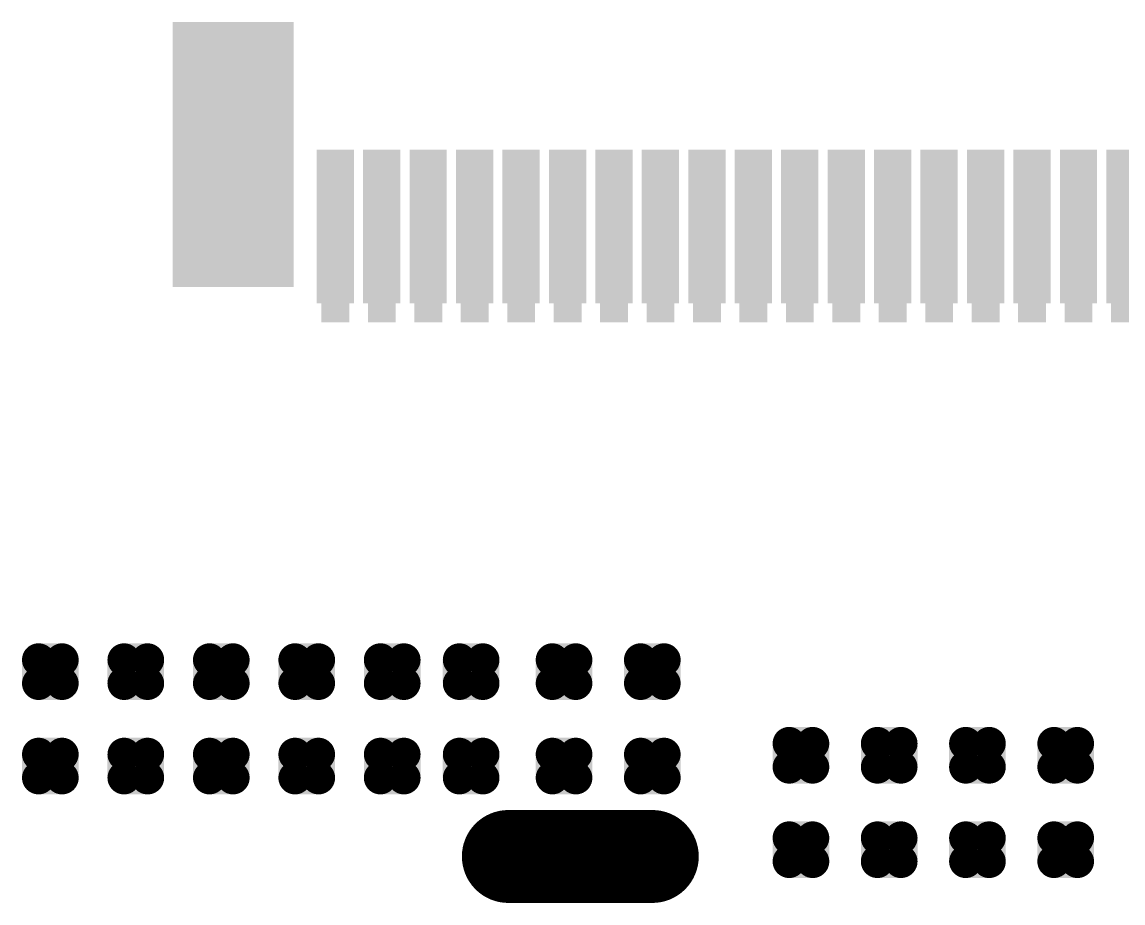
# Model space of a CAD drawing. Header units: millimetres. Extents: x 154 to 268, y 72 to 174.
# Drawn here: x 227.46 to 239.31, y 100.52 to 110 of the extents above; entities that cross this region are included whole.
import ezdxf

# ---------------------------------------------------------------- set-up
doc = ezdxf.new("R2010")
doc.units = ezdxf.units.MM
doc.layers.add('TopPaste', color=8, linetype='Continuous')
doc.layers.add('TopSolder', color=216, linetype='Continuous')

msp = doc.modelspace()

# ---------------------------------------------------------------- linework, layer by layer
at = {"layer": 'TopPaste', "const_width": 0.127}
for points in [[(227.573, 103.138, 1), (227.7, 103.138, 1)], [(227.827, 103.138, 1), (227.954, 103.138, 1)], [(228.493, 103.138, 1), (228.62, 103.138, 1)], [(228.747, 103.138, 1), (228.874, 103.138, 1)], [(229.413, 103.138, 1), (229.54, 103.138, 1)], [(229.667, 103.138, 1), (229.794, 103.138, 1)], [(230.333, 103.138, 1), (230.46, 103.138, 1)], [(230.587, 103.138, 1), (230.714, 103.138, 1)], [(231.253, 103.138, 1), (231.38, 103.138, 1)], [(231.507, 103.138, 1), (231.634, 103.138, 1)], [(232.103, 103.138, 1), (232.23, 103.138, 1)], [(232.357, 103.138, 1), (232.484, 103.138, 1)], [(233.103, 103.138, 1), (233.23, 103.138, 1)], [(233.357, 103.138, 1), (233.484, 103.138, 1)], [(234.053, 103.138, 1), (234.18, 103.138, 1)], [(234.307, 103.138, 1), (234.434, 103.138, 1)], [(227.573, 102.884, 1), (227.7, 102.884, 1)], [(227.827, 102.884, 1), (227.954, 102.884, 1)], [(228.493, 102.884, 1), (228.62, 102.884, 1)], [(228.747, 102.884, 1), (228.874, 102.884, 1)], [(229.413, 102.884, 1), (229.54, 102.884, 1)], [(229.667, 102.884, 1), (229.794, 102.884, 1)], [(230.333, 102.884, 1), (230.46, 102.884, 1)], [(230.587, 102.884, 1), (230.714, 102.884, 1)], [(231.253, 102.884, 1), (231.38, 102.884, 1)], [(231.507, 102.884, 1), (231.634, 102.884, 1)], [(232.103, 102.884, 1), (232.23, 102.884, 1)], [(232.357, 102.884, 1), (232.484, 102.884, 1)], [(233.103, 102.884, 1), (233.23, 102.884, 1)], [(233.357, 102.884, 1), (233.484, 102.884, 1)], [(234.053, 102.884, 1), (234.18, 102.884, 1)], [(234.307, 102.884, 1), (234.434, 102.884, 1)], [(235.653, 102.238, 1), (235.78, 102.238, 1)], [(235.907, 102.238, 1), (236.034, 102.238, 1)], [(236.603, 102.238, 1), (236.73, 102.238, 1)], [(236.857, 102.238, 1), (236.984, 102.238, 1)], [(237.553, 102.238, 1), (237.68, 102.238, 1)], [(237.807, 102.238, 1), (237.934, 102.238, 1)], [(238.503, 102.238, 1), (238.63, 102.238, 1)], [(238.757, 102.238, 1), (238.884, 102.238, 1)], [(227.573, 102.122, 1), (227.7, 102.122, 1)], [(227.827, 102.122, 1), (227.954, 102.122, 1)], [(228.493, 102.122, 1), (228.62, 102.122, 1)], [(228.747, 102.122, 1), (228.874, 102.122, 1)], [(229.413, 102.122, 1), (229.54, 102.122, 1)], [(229.667, 102.122, 1), (229.794, 102.122, 1)], [(230.333, 102.122, 1), (230.46, 102.122, 1)], [(230.587, 102.122, 1), (230.714, 102.122, 1)], [(231.253, 102.122, 1), (231.38, 102.122, 1)], [(231.507, 102.122, 1), (231.634, 102.122, 1)], [(232.103, 102.122, 1), (232.23, 102.122, 1)], [(232.357, 102.122, 1), (232.484, 102.122, 1)], [(233.103, 102.122, 1), (233.23, 102.122, 1)], [(233.357, 102.122, 1), (233.484, 102.122, 1)], [(234.053, 102.122, 1), (234.18, 102.122, 1)], [(234.307, 102.122, 1), (234.434, 102.122, 1)], [(235.653, 101.984, 1), (235.78, 101.984, 1)], [(235.907, 101.984, 1), (236.034, 101.984, 1)], [(236.603, 101.984, 1), (236.73, 101.984, 1)], [(236.857, 101.984, 1), (236.984, 101.984, 1)], [(237.553, 101.984, 1), (237.68, 101.984, 1)], [(237.807, 101.984, 1), (237.934, 101.984, 1)], [(238.503, 101.984, 1), (238.63, 101.984, 1)], [(238.757, 101.984, 1), (238.884, 101.984, 1)], [(227.573, 101.868, 1), (227.7, 101.868, 1)], [(227.827, 101.868, 1), (227.954, 101.868, 1)], [(228.493, 101.868, 1), (228.62, 101.868, 1)], [(228.747, 101.868, 1), (228.874, 101.868, 1)], [(229.413, 101.868, 1), (229.54, 101.868, 1)], [(229.667, 101.868, 1), (229.794, 101.868, 1)], [(230.333, 101.868, 1), (230.46, 101.868, 1)], [(230.587, 101.868, 1), (230.714, 101.868, 1)], [(231.253, 101.868, 1), (231.38, 101.868, 1)], [(231.507, 101.868, 1), (231.634, 101.868, 1)], [(232.103, 101.868, 1), (232.23, 101.868, 1)], [(232.357, 101.868, 1), (232.484, 101.868, 1)], [(233.103, 101.868, 1), (233.23, 101.868, 1)], [(233.357, 101.868, 1), (233.484, 101.868, 1)], [(234.053, 101.868, 1), (234.18, 101.868, 1)], [(234.307, 101.868, 1), (234.434, 101.868, 1)], [(235.653, 101.222, 1), (235.78, 101.222, 1)], [(235.907, 101.222, 1), (236.034, 101.222, 1)], [(236.603, 101.222, 1), (236.73, 101.222, 1)], [(236.857, 101.222, 1), (236.984, 101.222, 1)], [(237.553, 101.222, 1), (237.68, 101.222, 1)], [(237.807, 101.222, 1), (237.934, 101.222, 1)], [(238.503, 101.222, 1), (238.63, 101.222, 1)], [(238.757, 101.222, 1), (238.884, 101.222, 1)], [(235.653, 100.968, 1), (235.78, 100.968, 1)], [(235.907, 100.968, 1), (236.034, 100.968, 1)], [(236.603, 100.968, 1), (236.73, 100.968, 1)], [(236.857, 100.968, 1), (236.984, 100.968, 1)], [(237.553, 100.968, 1), (237.68, 100.968, 1)], [(237.807, 100.968, 1), (237.934, 100.968, 1)], [(238.503, 100.968, 1), (238.63, 100.968, 1)], [(238.757, 100.968, 1), (238.884, 100.968, 1)]]:
    msp.add_lwpolyline(points, format="xyb", close=True, dxfattribs=at)
at = {"layer": 'TopPaste'}
for points in [[(230.332, 107.2), (230.332, 109.95), (229.132, 107.2), (229.132, 109.95)], [(230.982, 107.025), (230.982, 108.575), (230.682, 107.025), (230.682, 108.575)], [(231.482, 107.025), (231.482, 108.575), (231.182, 107.025), (231.182, 108.575)], [(231.982, 107.025), (231.982, 108.575), (231.682, 107.025), (231.682, 108.575)], [(232.482, 107.025), (232.482, 108.575), (232.182, 107.025), (232.182, 108.575)], [(232.982, 107.025), (232.982, 108.575), (232.682, 107.025), (232.682, 108.575)], [(233.482, 107.025), (233.482, 108.575), (233.182, 107.025), (233.182, 108.575)], [(233.982, 107.025), (233.982, 108.575), (233.682, 107.025), (233.682, 108.575)], [(234.482, 107.025), (234.482, 108.575), (234.182, 107.025), (234.182, 108.575)], [(234.982, 107.025), (234.982, 108.575), (234.682, 107.025), (234.682, 108.575)], [(235.482, 107.025), (235.482, 108.575), (235.182, 107.025), (235.182, 108.575)], [(235.982, 107.025), (235.982, 108.575), (235.682, 107.025), (235.682, 108.575)], [(236.482, 107.025), (236.482, 108.575), (236.182, 107.025), (236.182, 108.575)], [(236.982, 107.025), (236.982, 108.575), (236.682, 107.025), (236.682, 108.575)], [(237.482, 107.025), (237.482, 108.575), (237.182, 107.025), (237.182, 108.575)], [(237.982, 107.025), (237.982, 108.575), (237.682, 107.025), (237.682, 108.575)], [(238.482, 107.025), (238.482, 108.575), (238.182, 107.025), (238.182, 108.575)], [(238.982, 107.025), (238.982, 108.575), (238.682, 107.025), (238.682, 108.575)], [(239.482, 107.025), (239.482, 108.575), (239.182, 107.025), (239.182, 108.575)], [(230.682, 106.77), (230.982, 106.77), (230.682, 107.37), (230.982, 107.37)], [(231.182, 106.77), (231.482, 106.77), (231.182, 107.37), (231.482, 107.37)], [(231.682, 106.77), (231.982, 106.77), (231.682, 107.37), (231.982, 107.37)], [(232.182, 106.77), (232.482, 106.77), (232.182, 107.37), (232.482, 107.37)], [(232.682, 106.77), (232.982, 106.77), (232.682, 107.37), (232.982, 107.37)], [(233.182, 106.77), (233.482, 106.77), (233.182, 107.37), (233.482, 107.37)], [(233.682, 106.77), (233.982, 106.77), (233.682, 107.37), (233.982, 107.37)], [(234.182, 106.77), (234.482, 106.77), (234.182, 107.37), (234.482, 107.37)], [(234.682, 106.77), (234.982, 106.77), (234.682, 107.37), (234.982, 107.37)], [(235.182, 106.77), (235.482, 106.77), (235.182, 107.37), (235.482, 107.37)], [(235.682, 106.77), (235.982, 106.77), (235.682, 107.37), (235.982, 107.37)], [(236.182, 106.77), (236.482, 106.77), (236.182, 107.37), (236.482, 107.37)], [(236.682, 106.77), (236.982, 106.77), (236.682, 107.37), (236.982, 107.37)], [(237.182, 106.77), (237.482, 106.77), (237.182, 107.37), (237.482, 107.37)], [(237.682, 106.77), (237.982, 106.77), (237.682, 107.37), (237.982, 107.37)], [(238.182, 106.77), (238.482, 106.77), (238.182, 107.37), (238.482, 107.37)], [(238.682, 106.77), (238.982, 106.77), (238.682, 107.37), (238.982, 107.37)], [(239.182, 106.77), (239.482, 106.77), (239.182, 107.37), (239.482, 107.37)], [(227.891, 102.757), (227.891, 103.265), (227.637, 102.757), (227.637, 103.265)], [(228.811, 102.757), (228.811, 103.265), (228.557, 102.757), (228.557, 103.265)], [(229.731, 102.757), (229.731, 103.265), (229.477, 102.757), (229.477, 103.265)], [(230.651, 102.757), (230.651, 103.265), (230.397, 102.757), (230.397, 103.265)], [(231.571, 102.757), (231.571, 103.265), (231.317, 102.757), (231.317, 103.265)], [(232.421, 102.757), (232.421, 103.265), (232.167, 102.757), (232.167, 103.265)], [(233.421, 102.757), (233.421, 103.265), (233.167, 102.757), (233.167, 103.265)], [(234.371, 102.757), (234.371, 103.265), (234.117, 102.757), (234.117, 103.265)], [(228.018, 102.884), (228.018, 103.138), (227.51, 102.884), (227.51, 103.138)], [(228.938, 102.884), (228.938, 103.138), (228.43, 102.884), (228.43, 103.138)], [(229.858, 102.884), (229.858, 103.138), (229.35, 102.884), (229.35, 103.138)], [(230.778, 102.884), (230.778, 103.138), (230.27, 102.884), (230.27, 103.138)], [(231.698, 102.884), (231.698, 103.138), (231.19, 102.884), (231.19, 103.138)], [(232.548, 102.884), (232.548, 103.138), (232.04, 102.884), (232.04, 103.138)], [(233.548, 102.884), (233.548, 103.138), (233.04, 102.884), (233.04, 103.138)], [(234.498, 102.884), (234.498, 103.138), (233.99, 102.884), (233.99, 103.138)], [(235.717, 102.365), (235.717, 101.857), (235.971, 102.365), (235.971, 101.857)], [(236.667, 102.365), (236.667, 101.857), (236.921, 102.365), (236.921, 101.857)], [(237.871, 101.857), (237.871, 102.365), (237.617, 101.857), (237.617, 102.365)], [(238.821, 101.857), (238.821, 102.365), (238.567, 101.857), (238.567, 102.365)], [(227.891, 101.741), (227.891, 102.249), (227.637, 101.741), (227.637, 102.249)], [(228.811, 101.741), (228.811, 102.249), (228.557, 101.741), (228.557, 102.249)], [(229.731, 101.741), (229.731, 102.249), (229.477, 101.741), (229.477, 102.249)], [(230.651, 101.741), (230.651, 102.249), (230.397, 101.741), (230.397, 102.249)], [(231.571, 101.741), (231.571, 102.249), (231.317, 101.741), (231.317, 102.249)], [(232.421, 101.741), (232.421, 102.249), (232.167, 101.741), (232.167, 102.249)], [(233.421, 101.741), (233.421, 102.249), (233.167, 101.741), (233.167, 102.249)], [(234.371, 101.741), (234.371, 102.249), (234.117, 101.741), (234.117, 102.249)], [(235.59, 102.238), (235.59, 101.984), (236.098, 102.238), (236.098, 101.984)], [(236.54, 102.238), (236.54, 101.984), (237.048, 102.238), (237.048, 101.984)], [(237.998, 101.984), (237.998, 102.238), (237.49, 101.984), (237.49, 102.238)], [(238.948, 101.984), (238.948, 102.238), (238.44, 101.984), (238.44, 102.238)], [(228.018, 101.868), (228.018, 102.122), (227.51, 101.868), (227.51, 102.122)], [(228.938, 101.868), (228.938, 102.122), (228.43, 101.868), (228.43, 102.122)], [(229.858, 101.868), (229.858, 102.122), (229.35, 101.868), (229.35, 102.122)], [(230.778, 101.868), (230.778, 102.122), (230.27, 101.868), (230.27, 102.122)], [(231.698, 101.868), (231.698, 102.122), (231.19, 101.868), (231.19, 102.122)], [(232.548, 101.868), (232.548, 102.122), (232.04, 101.868), (232.04, 102.122)], [(233.548, 101.868), (233.548, 102.122), (233.04, 101.868), (233.04, 102.122)], [(234.498, 101.868), (234.498, 102.122), (233.99, 101.868), (233.99, 102.122)], [(235.717, 101.349), (235.717, 100.841), (235.971, 101.349), (235.971, 100.841)], [(236.667, 101.349), (236.667, 100.841), (236.921, 101.349), (236.921, 100.841)], [(237.871, 100.841), (237.871, 101.349), (237.617, 100.841), (237.617, 101.349)], [(238.821, 100.841), (238.821, 101.349), (238.567, 100.841), (238.567, 101.349)], [(235.59, 101.222), (235.59, 100.968), (236.098, 101.222), (236.098, 100.968)], [(236.54, 101.222), (236.54, 100.968), (237.048, 101.222), (237.048, 100.968)], [(237.998, 100.968), (237.998, 101.222), (237.49, 100.968), (237.49, 101.222)], [(238.948, 100.968), (238.948, 101.222), (238.44, 100.968), (238.44, 101.222)]]:
    msp.add_solid(points, dxfattribs=at)
at = {"layer": 'TopSolder'}
for points, const_width in [([(227.548, 103.138, 1), (227.726, 103.138, 1)], 0.178), ([(227.802, 103.138, 1), (227.98, 103.138, 1)], 0.178), ([(228.468, 103.138, 1), (228.646, 103.138, 1)], 0.178), ([(228.722, 103.138, 1), (228.9, 103.138, 1)], 0.178), ([(229.388, 103.138, 1), (229.566, 103.138, 1)], 0.178), ([(229.642, 103.138, 1), (229.82, 103.138, 1)], 0.178), ([(230.308, 103.138, 1), (230.486, 103.138, 1)], 0.178), ([(230.562, 103.138, 1), (230.74, 103.138, 1)], 0.178), ([(231.228, 103.138, 1), (231.406, 103.138, 1)], 0.178), ([(231.482, 103.138, 1), (231.66, 103.138, 1)], 0.178), ([(232.078, 103.138, 1), (232.256, 103.138, 1)], 0.178), ([(232.332, 103.138, 1), (232.51, 103.138, 1)], 0.178), ([(233.078, 103.138, 1), (233.256, 103.138, 1)], 0.178), ([(233.332, 103.138, 1), (233.51, 103.138, 1)], 0.178), ([(234.028, 103.138, 1), (234.206, 103.138, 1)], 0.178), ([(234.282, 103.138, 1), (234.46, 103.138, 1)], 0.178), ([(227.548, 102.884, 1), (227.726, 102.884, 1)], 0.178), ([(227.802, 102.884, 1), (227.98, 102.884, 1)], 0.178), ([(228.468, 102.884, 1), (228.646, 102.884, 1)], 0.178), ([(228.722, 102.884, 1), (228.9, 102.884, 1)], 0.178), ([(229.388, 102.884, 1), (229.566, 102.884, 1)], 0.178), ([(229.642, 102.884, 1), (229.82, 102.884, 1)], 0.178), ([(230.308, 102.884, 1), (230.486, 102.884, 1)], 0.178), ([(230.562, 102.884, 1), (230.74, 102.884, 1)], 0.178), ([(231.228, 102.884, 1), (231.406, 102.884, 1)], 0.178), ([(231.482, 102.884, 1), (231.66, 102.884, 1)], 0.178), ([(232.078, 102.884, 1), (232.256, 102.884, 1)], 0.178), ([(232.332, 102.884, 1), (232.51, 102.884, 1)], 0.178), ([(233.078, 102.884, 1), (233.256, 102.884, 1)], 0.178), ([(233.332, 102.884, 1), (233.51, 102.884, 1)], 0.178), ([(234.028, 102.884, 1), (234.206, 102.884, 1)], 0.178), ([(234.282, 102.884, 1), (234.46, 102.884, 1)], 0.178), ([(235.628, 102.238, 1), (235.806, 102.238, 1)], 0.178), ([(235.882, 102.238, 1), (236.06, 102.238, 1)], 0.178), ([(236.578, 102.238, 1), (236.756, 102.238, 1)], 0.178), ([(236.832, 102.238, 1), (237.01, 102.238, 1)], 0.178), ([(237.528, 102.238, 1), (237.706, 102.238, 1)], 0.178), ([(237.782, 102.238, 1), (237.96, 102.238, 1)], 0.178), ([(238.478, 102.238, 1), (238.656, 102.238, 1)], 0.178), ([(238.732, 102.238, 1), (238.91, 102.238, 1)], 0.178), ([(227.548, 102.122, 1), (227.726, 102.122, 1)], 0.178), ([(227.802, 102.122, 1), (227.98, 102.122, 1)], 0.178), ([(228.468, 102.122, 1), (228.646, 102.122, 1)], 0.178), ([(228.722, 102.122, 1), (228.9, 102.122, 1)], 0.178), ([(229.388, 102.122, 1), (229.566, 102.122, 1)], 0.178), ([(229.642, 102.122, 1), (229.82, 102.122, 1)], 0.178), ([(230.308, 102.122, 1), (230.486, 102.122, 1)], 0.178), ([(230.562, 102.122, 1), (230.74, 102.122, 1)], 0.178), ([(231.228, 102.122, 1), (231.406, 102.122, 1)], 0.178), ([(231.482, 102.122, 1), (231.66, 102.122, 1)], 0.178), ([(232.078, 102.122, 1), (232.256, 102.122, 1)], 0.178), ([(232.332, 102.122, 1), (232.51, 102.122, 1)], 0.178), ([(233.078, 102.122, 1), (233.256, 102.122, 1)], 0.178), ([(233.332, 102.122, 1), (233.51, 102.122, 1)], 0.178), ([(234.028, 102.122, 1), (234.206, 102.122, 1)], 0.178), ([(234.282, 102.122, 1), (234.46, 102.122, 1)], 0.178), ([(227.548, 101.868, 1), (227.726, 101.868, 1)], 0.178), ([(227.802, 101.868, 1), (227.98, 101.868, 1)], 0.178), ([(228.468, 101.868, 1), (228.646, 101.868, 1)], 0.178), ([(228.722, 101.868, 1), (228.9, 101.868, 1)], 0.178), ([(229.388, 101.868, 1), (229.566, 101.868, 1)], 0.178), ([(229.642, 101.868, 1), (229.82, 101.868, 1)], 0.178), ([(230.308, 101.868, 1), (230.486, 101.868, 1)], 0.178), ([(230.562, 101.868, 1), (230.74, 101.868, 1)], 0.178), ([(231.228, 101.868, 1), (231.406, 101.868, 1)], 0.178), ([(231.482, 101.868, 1), (231.66, 101.868, 1)], 0.178), ([(232.078, 101.868, 1), (232.256, 101.868, 1)], 0.178), ([(232.332, 101.868, 1), (232.51, 101.868, 1)], 0.178), ([(233.078, 101.868, 1), (233.256, 101.868, 1)], 0.178), ([(233.332, 101.868, 1), (233.51, 101.868, 1)], 0.178), ([(234.028, 101.868, 1), (234.206, 101.868, 1)], 0.178), ([(234.282, 101.868, 1), (234.46, 101.868, 1)], 0.178), ([(235.628, 101.984, 1), (235.806, 101.984, 1)], 0.178), ([(235.882, 101.984, 1), (236.06, 101.984, 1)], 0.178), ([(236.578, 101.984, 1), (236.756, 101.984, 1)], 0.178), ([(236.832, 101.984, 1), (237.01, 101.984, 1)], 0.178), ([(237.528, 101.984, 1), (237.706, 101.984, 1)], 0.178), ([(237.782, 101.984, 1), (237.96, 101.984, 1)], 0.178), ([(238.478, 101.984, 1), (238.656, 101.984, 1)], 0.178), ([(238.732, 101.984, 1), (238.91, 101.984, 1)], 0.178), ([(232.444, 101.022, 1), (232.944, 101.022, 1)], 0.5), ([(233.994, 101.022, 1), (234.494, 101.022, 1)], 0.5), ([(235.628, 101.222, 1), (235.806, 101.222, 1)], 0.178), ([(235.882, 101.222, 1), (236.06, 101.222, 1)], 0.178), ([(236.578, 101.222, 1), (236.756, 101.222, 1)], 0.178), ([(236.832, 101.222, 1), (237.01, 101.222, 1)], 0.178), ([(237.528, 101.222, 1), (237.706, 101.222, 1)], 0.178), ([(237.782, 101.222, 1), (237.96, 101.222, 1)], 0.178), ([(238.478, 101.222, 1), (238.656, 101.222, 1)], 0.178), ([(238.732, 101.222, 1), (238.91, 101.222, 1)], 0.178), ([(235.628, 100.968, 1), (235.806, 100.968, 1)], 0.178), ([(235.882, 100.968, 1), (236.06, 100.968, 1)], 0.178), ([(236.578, 100.968, 1), (236.756, 100.968, 1)], 0.178), ([(236.832, 100.968, 1), (237.01, 100.968, 1)], 0.178), ([(237.528, 100.968, 1), (237.706, 100.968, 1)], 0.178), ([(237.782, 100.968, 1), (237.96, 100.968, 1)], 0.178), ([(238.478, 100.968, 1), (238.656, 100.968, 1)], 0.178), ([(238.732, 100.968, 1), (238.91, 100.968, 1)], 0.178)]:
    msp.add_lwpolyline(points, format="xyb", close=True, dxfattribs=dict(at, const_width=const_width))
at = {"layer": 'TopSolder', "const_width": 1}
msp.add_lwpolyline([(232.694, 101.022), (234.244, 101.022)], dxfattribs=at)
at = {"layer": 'TopSolder'}
for points in [[(230.382, 107.15), (230.382, 110.001), (229.081, 107.15), (229.081, 110.001)], [(231.032, 106.975), (231.032, 108.626), (230.631, 106.975), (230.631, 108.626)], [(231.532, 106.975), (231.532, 108.626), (231.131, 106.975), (231.131, 108.626)], [(232.032, 106.975), (232.032, 108.626), (231.631, 106.975), (231.631, 108.626)], [(232.532, 106.975), (232.532, 108.626), (232.131, 106.975), (232.131, 108.626)], [(233.032, 106.975), (233.032, 108.626), (232.631, 106.975), (232.631, 108.626)], [(233.532, 106.975), (233.532, 108.626), (233.131, 106.975), (233.131, 108.626)], [(234.032, 106.975), (234.032, 108.626), (233.631, 106.975), (233.631, 108.626)], [(234.532, 106.975), (234.532, 108.626), (234.131, 106.975), (234.131, 108.626)], [(235.032, 106.975), (235.032, 108.626), (234.631, 106.975), (234.631, 108.626)], [(235.532, 106.975), (235.532, 108.626), (235.131, 106.975), (235.131, 108.626)], [(236.032, 106.975), (236.032, 108.626), (235.631, 106.975), (235.631, 108.626)], [(236.532, 106.975), (236.532, 108.626), (236.131, 106.975), (236.131, 108.626)], [(237.032, 106.975), (237.032, 108.626), (236.631, 106.975), (236.631, 108.626)], [(237.532, 106.975), (237.532, 108.626), (237.131, 106.975), (237.131, 108.626)], [(238.032, 106.975), (238.032, 108.626), (237.631, 106.975), (237.631, 108.626)], [(238.532, 106.975), (238.532, 108.626), (238.131, 106.975), (238.131, 108.626)], [(239.032, 106.975), (239.032, 108.626), (238.631, 106.975), (238.631, 108.626)], [(239.532, 106.975), (239.532, 108.626), (239.131, 106.975), (239.131, 108.626)], [(227.891, 102.706), (227.891, 103.316), (227.637, 102.706), (227.637, 103.316)], [(228.811, 102.706), (228.811, 103.316), (228.557, 102.706), (228.557, 103.316)], [(229.731, 102.706), (229.731, 103.316), (229.477, 102.706), (229.477, 103.316)], [(230.651, 102.706), (230.651, 103.316), (230.397, 102.706), (230.397, 103.316)], [(231.571, 102.706), (231.571, 103.316), (231.317, 102.706), (231.317, 103.316)], [(232.421, 102.706), (232.421, 103.316), (232.167, 102.706), (232.167, 103.316)], [(233.421, 102.706), (233.421, 103.316), (233.167, 102.706), (233.167, 103.316)], [(234.371, 102.706), (234.371, 103.316), (234.117, 102.706), (234.117, 103.316)], [(228.069, 102.884), (228.069, 103.138), (227.459, 102.884), (227.459, 103.138)], [(228.989, 102.884), (228.989, 103.138), (228.379, 102.884), (228.379, 103.138)], [(229.909, 102.884), (229.909, 103.138), (229.299, 102.884), (229.299, 103.138)], [(230.829, 102.884), (230.829, 103.138), (230.219, 102.884), (230.219, 103.138)], [(231.749, 102.884), (231.749, 103.138), (231.139, 102.884), (231.139, 103.138)], [(232.599, 102.884), (232.599, 103.138), (231.989, 102.884), (231.989, 103.138)], [(233.599, 102.884), (233.599, 103.138), (232.989, 102.884), (232.989, 103.138)], [(234.549, 102.884), (234.549, 103.138), (233.939, 102.884), (233.939, 103.138)], [(235.717, 102.416), (235.717, 101.806), (235.971, 102.416), (235.971, 101.806)], [(236.667, 102.416), (236.667, 101.806), (236.921, 102.416), (236.921, 101.806)], [(237.871, 101.806), (237.871, 102.416), (237.617, 101.806), (237.617, 102.416)], [(238.821, 101.806), (238.821, 102.416), (238.567, 101.806), (238.567, 102.416)], [(227.891, 101.69), (227.891, 102.3), (227.637, 101.69), (227.637, 102.3)], [(228.811, 101.69), (228.811, 102.3), (228.557, 101.69), (228.557, 102.3)], [(229.731, 101.69), (229.731, 102.3), (229.477, 101.69), (229.477, 102.3)], [(230.651, 101.69), (230.651, 102.3), (230.397, 101.69), (230.397, 102.3)], [(231.571, 101.69), (231.571, 102.3), (231.317, 101.69), (231.317, 102.3)], [(232.421, 101.69), (232.421, 102.3), (232.167, 101.69), (232.167, 102.3)], [(233.421, 101.69), (233.421, 102.3), (233.167, 101.69), (233.167, 102.3)], [(234.371, 101.69), (234.371, 102.3), (234.117, 101.69), (234.117, 102.3)], [(235.539, 102.238), (235.539, 101.984), (236.149, 102.238), (236.149, 101.984)], [(236.489, 102.238), (236.489, 101.984), (237.099, 102.238), (237.099, 101.984)], [(238.049, 101.984), (238.049, 102.238), (237.439, 101.984), (237.439, 102.238)], [(238.999, 101.984), (238.999, 102.238), (238.389, 101.984), (238.389, 102.238)], [(228.069, 101.868), (228.069, 102.122), (227.459, 101.868), (227.459, 102.122)], [(228.989, 101.868), (228.989, 102.122), (228.379, 101.868), (228.379, 102.122)], [(229.909, 101.868), (229.909, 102.122), (229.299, 101.868), (229.299, 102.122)], [(230.829, 101.868), (230.829, 102.122), (230.219, 101.868), (230.219, 102.122)], [(231.749, 101.868), (231.749, 102.122), (231.139, 101.868), (231.139, 102.122)], [(232.599, 101.868), (232.599, 102.122), (231.989, 101.868), (231.989, 102.122)], [(233.599, 101.868), (233.599, 102.122), (232.989, 101.868), (232.989, 102.122)], [(234.549, 101.868), (234.549, 102.122), (233.939, 101.868), (233.939, 102.122)], [(235.717, 101.4), (235.717, 100.79), (235.971, 101.4), (235.971, 100.79)], [(236.667, 101.4), (236.667, 100.79), (236.921, 101.4), (236.921, 100.79)], [(237.871, 100.79), (237.871, 101.4), (237.617, 100.79), (237.617, 101.4)], [(238.821, 100.79), (238.821, 101.4), (238.567, 100.79), (238.567, 101.4)], [(235.539, 101.222), (235.539, 100.968), (236.149, 101.222), (236.149, 100.968)], [(236.489, 101.222), (236.489, 100.968), (237.099, 101.222), (237.099, 100.968)], [(238.049, 100.968), (238.049, 101.222), (237.439, 100.968), (237.439, 101.222)], [(238.999, 100.968), (238.999, 101.222), (238.389, 100.968), (238.389, 101.222)]]:
    msp.add_solid(points, dxfattribs=at)

doc.saveas('drawing.dxf')
